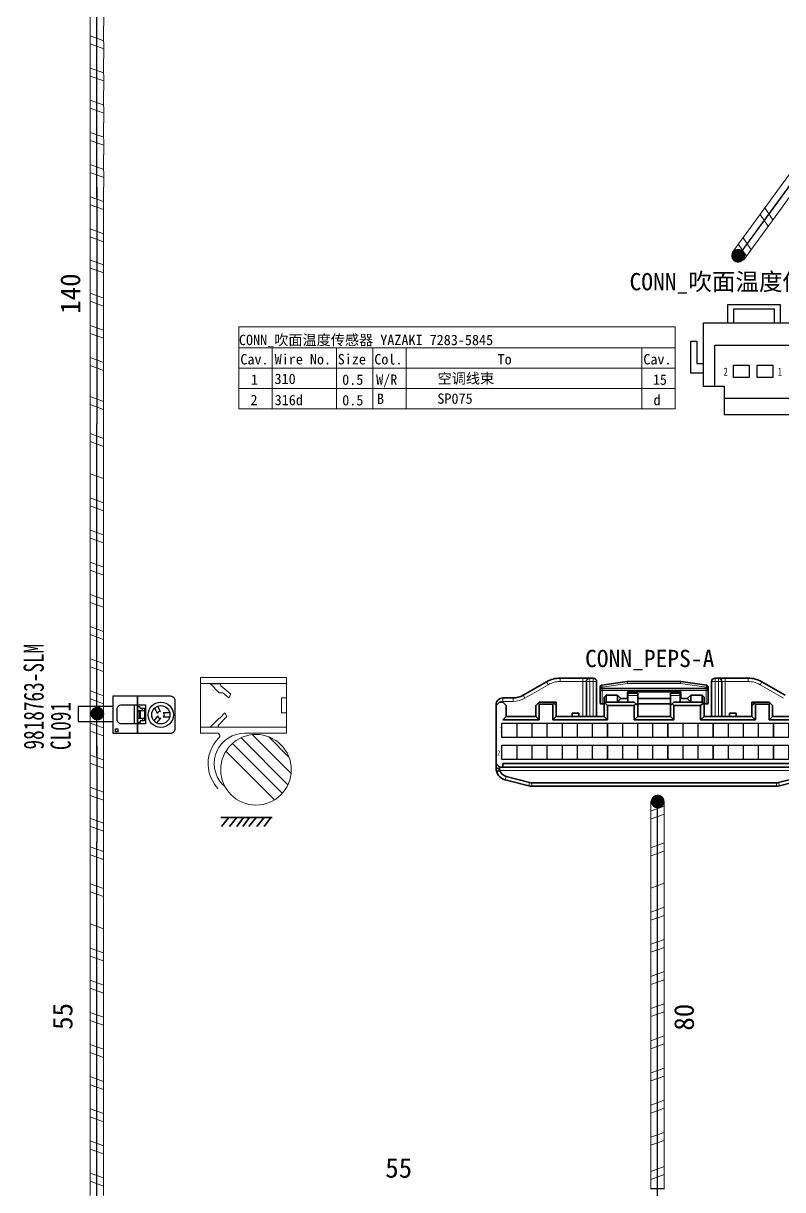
# Model space of a CAD drawing. Header units: millimetres. Extents: x 17 to 3784, y 12 to 1382.
# Drawn here: x 1156.8 to 1212.5, y 293.3 to 378.7 of the extents above; entities that cross this region are included whole.
import ezdxf

# ---------------------------------------------------------------- set-up
doc = ezdxf.new("R2010")
doc.units = ezdxf.units.MM
doc.layers.add('ENT', color=7, linetype='Continuous', lineweight=18)
doc.layers.add('粗实线层', color=7, linetype='Continuous', lineweight=35)
doc.styles.add('FangSong_GB2312_Style', font='simfang.ttf')
doc.styles.add('foton', font='', dxfattribs={"width": 0.7})
doc.styles.add('Standard_1', font='', dxfattribs={"width": 0.7})
doc.styles.add('样式 2', font='', dxfattribs={"width": 0.75})
doc.styles.get('foton').set_extended_font_data('宋体')
doc.styles.get('Standard_1').set_extended_font_data('宋体')
doc.styles.get('样式 2').set_extended_font_data('宋体')

# ---------------------------------------------------------------- blocks, each defined once
blk = doc.blocks.new('Z$W@#6C454813')
at = {"color": 255}
for p, q in [((2.65, 11.55), (2.65, 10.52)), ((3.23, 10.52), (3.23, 11.55)), ((2.47, 10.11), (1.59, 9.69)), ((1.89, 9.2), (2.75, 9.65)), ((3.07, 9.71), (3.86, 9.06)), ((4.23, 9.5), (3.43, 10.16)), ((1.9, 6.95), (1.9, 7.61)), ((1.9, 7.61), (3.87, 7.61)), ((2.25, 7.31), (1.9, 7.31)), ((3.52, 7.31), (3.87, 7.31)), ((3.87, 7.61), (3.87, 6.95)), ((1.37, 6.03), (4.35, 6.03)), ((1.9, 6.95), (1.67, 6.95)), ((1.67, 6.95), (1.67, 6.55)), ((2.25, 6.96), (3.52, 6.96)), ((2.25, 6.77), (3.52, 6.77)), ((3.87, 6.95), (4.13, 6.95)), ((4.13, 6.95), (4.13, 6.55))]:
    blk.add_line(p, q, dxfattribs=at)
for points in [[(0.7, 12.33), (5.15, 12.33, -0.414214), (5.85, 11.63), (5.85, 6.55), (0, 6.55), (0, 11.63, -0.414214)], [(1.37, 6.55), (4.35, 6.55), (4.35, 4.06, -0.414214), (3.65, 3.36), (2.07, 3.36, -0.414214), (1.37, 4.06)]]:
    blk.add_lwpolyline(points, format="xyb", close=True, dxfattribs=at)
for points in [[(1.37, 7.8), (4.35, 7.8), (4.35, 6.55), (1.37, 6.55)], [(2.25, 7.61), (3.52, 7.61), (3.52, 6.55), (2.25, 6.55)], [(0, 6.55), (5.85, 6.55), (5.85, 2.73), (0, 2.73)], [(1.65, 2.73), (1.65, -2.71), (3.97, -2.71), (3.97, 2.73)], [(5.12, 3.5), (5.57, 3.5), (5.57, 3.12), (5.12, 3.12)]]:
    blk.add_lwpolyline(points, close=True, dxfattribs=at)
for radius in [1.97, 1.42]:
    blk.add_circle((2.93, 10.16), radius, dxfattribs=at)
for centre, radius, start, end in [((2.71, 9.94), 0.29, 143.9769, 278.9054), ((2.94, 10.4), 0.31, 22.863, 157.137), ((3.18, 9.99), 0.299, 247.9797, 33.604)]:
    blk.add_arc(centre, radius, start, end, dxfattribs=at)
blk = doc.blocks.new('*U12')
blk.add_lwpolyline([(-0.573, 0.461), (0.573, 0.461), (0.573, -0.461), (-0.573, -0.461)], close=True)
blk = doc.blocks.new('*U13')
at = {"color": 0, "linetype": 'ByBlock', "lineweight": -2, "transparency": 16777216}
for p in [(0, 0), (1.72, 0)]:
    blk.add_blockref('*U12', p, dxfattribs=at)

msp = doc.modelspace()

# ---------------------------------------------------------------- hatches: boundary and pattern name
h = msp.add_hatch(color=0)
edge = h.paths.add_edge_path(flags=0)
edge.add_arc((1209.191, 361.662), 0.507, 360, 720)
h = msp.add_hatch(color=0)
edge = h.paths.add_edge_path(flags=0)
edge.add_arc((1162.27, 328.148), 0.507, 180, 540)
h = msp.add_hatch(color=0)
edge = h.paths.add_edge_path(flags=0)
edge.add_arc((1203.302, 321.711), 0.507, 0, 360, ccw=False)

# ---------------------------------------------------------------- linework, layer by layer
for p, q in [((1209.581, 361.359), (1208.793, 361.935)), ((1208.434, 356.727), (1208.434, 358.105)), ((1208.434, 358.105), (1212.259, 358.105)), ((1208.884, 356.783), (1208.884, 357.767)), ((1208.884, 357.767), (1211.837, 357.767)), ((1211.837, 357.767), (1211.837, 356.759)), ((1212.259, 358.105), (1212.259, 356.755)), ((1206.645, 352.124), (1206.645, 356.746)), ((1206.645, 356.746), (1214.044, 356.746)), ((1205.717, 353.073), (1205.717, 355.406)), ((1205.717, 355.406), (1206.167, 355.406)), ((1206.167, 355.406), (1206.167, 353.776)), ((1207.492, 352.146), (1207.492, 355.109)), ((1207.492, 355.109), (1213.286, 355.109)), ((1206.167, 353.776), (1206.645, 353.776)), ((1206.617, 353.073), (1205.717, 353.073)), ((1206.637, 352.129), (1208.18, 352.129)), ((1208.18, 352.129), (1208.18, 350.088)), ((1213.286, 351.21), (1208.171, 351.21)), ((1208.18, 350.088), (1208.18, 350.048)), ((1214.044, 350.03), (1208.171, 350.03)), ((1203.78, 321.727), (1202.804, 321.727)), ((1203.795, 293.346), (1202.806, 293.346))]:
    msp.add_line(p, q)
at = {"color": 0, "lineweight": 35, "ltscale": 0.098779}
for p, q in [((1195.159, 330.477), (1193.444, 329.488)), ((1212.633, 329.488), (1210.919, 330.477))]:
    msp.add_line(p, q, dxfattribs=at)
at = {"color": 0, "lineweight": 13, "ltscale": 0.0125}
for p, q in [((1195.159, 330.477), (1195.284, 330.26)), ((1196.161, 330.746), (1196.161, 330.495)), ((1197.828, 330.746), (1197.828, 330.495)), ((1198.079, 330.495), (1197.828, 330.495)), ((1198.079, 330.495), (1198.329, 330.495)), ((1198.329, 330.495), (1198.329, 330.746)), ((1198.58, 330.495), (1198.329, 330.495)), ((1198.58, 330.746), (1198.58, 330.495)), ((1198.58, 330.495), (1198.83, 330.495)), ((1207.247, 330.495), (1207.498, 330.495)), ((1207.498, 330.495), (1207.498, 330.746)), ((1207.748, 330.495), (1207.498, 330.495)), ((1207.748, 330.746), (1207.748, 330.495)), ((1207.748, 330.495), (1207.999, 330.495)), ((1208.249, 330.495), (1207.999, 330.495)), ((1208.249, 330.495), (1208.249, 330.746)), ((1209.917, 330.746), (1209.917, 330.495)), ((1210.919, 330.477), (1210.793, 330.26)), ((1191.967, 329.293), (1191.967, 329.042)), ((1192.718, 329.293), (1192.718, 329.042)), ((1193.444, 329.488), (1193.57, 329.271)), ((1192.203, 323.548), (1192.14, 323.306)), ((1193.922, 323.101), (1193.859, 322.859)), ((1194.086, 323.08), (1194.086, 322.83)), ((1211.992, 323.08), (1211.992, 322.83)), ((1212.156, 323.101), (1212.219, 322.859))]:
    msp.add_line(p, q, dxfattribs=at)
at = {"color": 0, "lineweight": 35, "ltscale": 0.083205}
for p, q in [((1197.828, 330.746), (1196.161, 330.746)), ((1209.917, 330.746), (1208.249, 330.746))]:
    msp.add_line(p, q, dxfattribs=at)
at = {"color": 0, "lineweight": 13, "ltscale": 0.083205}
for p, q in [((1197.828, 330.495), (1196.161, 330.495)), ((1209.917, 330.495), (1208.249, 330.495))]:
    msp.add_line(p, q, dxfattribs=at)
at = {"color": 0, "lineweight": 35, "ltscale": 0.025}
for p, q in [((1198.329, 330.746), (1197.828, 330.746)), ((1208.249, 330.746), (1207.748, 330.746)), ((1201.085, 329.744), (1201.085, 329.243)), ((1204.993, 329.243), (1204.993, 329.744)), ((1199.381, 328.842), (1199.381, 329.343)), ((1199.532, 328.992), (1199.532, 329.493)), ((1200.358, 329.493), (1200.358, 328.992)), ((1205.719, 328.992), (1205.719, 329.493)), ((1206.546, 329.493), (1206.546, 328.992)), ((1206.696, 329.343), (1206.696, 328.842)), ((1197.027, 328.191), (1197.528, 328.191)), ((1208.55, 328.191), (1209.051, 328.191))]:
    msp.add_line(p, q, dxfattribs=at)
at = {"color": 0, "lineweight": 13, "ltscale": 0.127499}
for p, q in [((1197.828, 327.94), (1197.828, 330.495)), ((1198.329, 330.495), (1198.329, 327.94)), ((1198.58, 327.94), (1198.58, 330.495)), ((1207.498, 330.495), (1207.498, 327.94)), ((1207.748, 327.94), (1207.748, 330.495)), ((1208.249, 330.495), (1208.249, 327.94))]:
    msp.add_line(p, q, dxfattribs=at)
at = {"color": 0, "lineweight": 35, "ltscale": 0.127499}
for p, q in [((1198.079, 330.495), (1198.079, 327.94)), ((1198.83, 327.94), (1198.83, 330.495)), ((1207.247, 330.495), (1207.247, 327.94)), ((1207.999, 327.94), (1207.999, 330.495))]:
    msp.add_line(p, q, dxfattribs=at)
at = {"color": 0, "lineweight": 35, "ltscale": 0.0125}
for p, q in [((1198.58, 330.746), (1198.329, 330.746)), ((1207.748, 330.746), (1207.498, 330.746)), ((1191.967, 328.992), (1191.716, 328.992)), ((1195.624, 328.992), (1195.874, 328.992)), ((1210.203, 328.992), (1210.454, 328.992)), ((1197.027, 327.94), (1197.027, 328.191)), ((1197.528, 328.191), (1197.528, 327.94)), ((1208.55, 327.94), (1208.55, 328.191)), ((1209.051, 328.191), (1209.051, 327.94)), ((1191.465, 324.483), (1191.465, 324.734)), ((1191.967, 324.233), (1191.967, 324.483)), ((1191.716, 324.233), (1191.967, 324.233))]:
    msp.add_line(p, q, dxfattribs=at)
at = {"color": 0, "lineweight": 35, "ltscale": 0.093938}
for p, q in [((1201.074, 330.494), (1199.21, 330.232)), ((1206.867, 330.232), (1205.003, 330.494))]:
    msp.add_line(p, q, dxfattribs=at)
at = {"color": 0, "lineweight": 13, "ltscale": 0.0075}
for p, q in [((1201.074, 330.494), (1201.095, 330.345)), ((1204.982, 330.495), (1204.982, 330.345)), ((1204.982, 330.345), (1205.003, 330.494)), ((1199.231, 330.083), (1199.21, 330.232)), ((1199.231, 329.844), (1199.231, 329.994)), ((1206.867, 330.232), (1206.846, 330.083)), ((1206.846, 329.994), (1206.846, 329.844))]:
    msp.add_line(p, q, dxfattribs=at)
at = {"color": 0, "lineweight": 35, "ltscale": 0.193951}
msp.add_line((1204.982, 330.495), (1201.095, 330.495), dxfattribs=at)
at = {"color": 0, "lineweight": 13, "ltscale": 0.002332}
msp.add_line((1201.095, 330.449), (1201.095, 330.495), dxfattribs=at)
at = {"color": 0, "lineweight": 13, "ltscale": 0.005168}
msp.add_line((1201.095, 330.345), (1201.095, 330.449), dxfattribs=at)
at = {"color": 0, "lineweight": 13, "ltscale": 0.098779}
for p, q in [((1195.284, 330.26), (1193.57, 329.271)), ((1212.508, 329.271), (1210.793, 330.26))]:
    msp.add_line(p, q, dxfattribs=at)
at = {"color": 0, "lineweight": 35, "ltscale": 0.011926}
for p, q in [((1199.081, 329.844), (1199.081, 330.083)), ((1206.997, 330.083), (1206.997, 329.844))]:
    msp.add_line(p, q, dxfattribs=at)
at = {"color": 0, "lineweight": 13, "ltscale": 0.007501}
for p, q in [((1199.081, 330.083), (1199.231, 330.083)), ((1199.081, 329.844), (1199.231, 329.844)), ((1206.846, 330.083), (1206.997, 330.083)), ((1206.846, 329.844), (1206.997, 329.844))]:
    msp.add_line(p, q, dxfattribs=at)
at = {"color": 0, "lineweight": 35, "ltscale": 0.047373}
for p, q in [((1199.081, 328.895), (1199.081, 329.844)), ((1206.997, 329.844), (1206.997, 328.895))]:
    msp.add_line(p, q, dxfattribs=at)
at = {"color": 0, "lineweight": 13, "ltscale": 0.093938}
for p, q in [((1201.095, 330.345), (1199.231, 330.083)), ((1206.846, 330.083), (1204.982, 330.345))]:
    msp.add_line(p, q, dxfattribs=at)
at = {"color": 0, "lineweight": 13, "ltscale": 0.004427}
for p, q in [((1199.231, 329.994), (1199.231, 330.083)), ((1206.846, 330.083), (1206.846, 329.994))]:
    msp.add_line(p, q, dxfattribs=at)
at = {"color": 0, "lineweight": 35, "ltscale": 0.379999}
msp.add_line((1206.846, 329.994), (1199.231, 329.994), dxfattribs=at)
at = {"color": 0, "lineweight": 13, "ltscale": 0.379999}
msp.add_line((1206.846, 329.844), (1199.231, 329.844), dxfattribs=at)
at = {"color": 0, "lineweight": 13, "ltscale": 0.04928}
for p, q in [((1199.231, 328.856), (1199.231, 329.844)), ((1206.846, 329.844), (1206.846, 328.856))]:
    msp.add_line(p, q, dxfattribs=at)
at = {"color": 0, "lineweight": 35, "ltscale": 0.195001}
msp.add_line((1204.993, 329.744), (1201.085, 329.744), dxfattribs=at)
at = {"color": 0, "lineweight": 13, "ltscale": 0.193951}
msp.add_line((1204.982, 330.345), (1201.095, 330.345), dxfattribs=at)
at = {"color": 0, "lineweight": 35, "ltscale": 0.035625}
for p, q in [((1201.836, 329.644), (1201.122, 329.644)), ((1204.955, 329.644), (1204.241, 329.644))]:
    msp.add_line(p, q, dxfattribs=at)
at = {"color": 0, "lineweight": 35, "ltscale": 0.009042}
for p, q in [((1201.122, 329.644), (1201.122, 329.462)), ((1201.836, 329.644), (1201.836, 329.462)), ((1204.241, 329.644), (1204.241, 329.462)), ((1204.955, 329.462), (1204.955, 329.644))]:
    msp.add_line(p, q, dxfattribs=at)
at = {"color": 0, "lineweight": 35, "ltscale": 0.017678}
for p, q in [((1191.716, 328.992), (1191.465, 328.742)), ((1192.217, 328.742), (1191.967, 328.992)), ((1192.217, 327.94), (1191.967, 327.69)), ((1194.371, 327.94), (1194.622, 327.69)), ((1195.874, 327.94), (1195.624, 327.69)), ((1199.632, 327.69), (1199.381, 327.94)), ((1201.836, 327.94), (1201.586, 327.69)), ((1204.241, 327.94), (1204.492, 327.69)), ((1206.446, 327.69), (1206.696, 327.94)), ((1210.203, 327.94), (1210.454, 327.69)), ((1211.706, 327.94), (1211.456, 327.69)), ((1191.465, 324.483), (1191.716, 324.233))]:
    msp.add_line(p, q, dxfattribs=at)
at = {"color": 0, "lineweight": 35, "ltscale": 0.0025}
msp.add_line((1191.465, 328.792), (1191.465, 328.742), dxfattribs=at)
at = {"color": 0, "lineweight": 13, "ltscale": 0.002499}
msp.add_line((1191.465, 328.792), (1191.516, 328.792), dxfattribs=at)
at = {"color": 0, "lineweight": 35, "ltscale": 0.030177}
for p, q in [((1191.465, 328.742), (1191.465, 328.137)), ((1192.217, 328.137), (1192.217, 328.742))]:
    msp.add_line(p, q, dxfattribs=at)
at = {"color": 0, "lineweight": 35, "ltscale": 0.0375}
msp.add_line((1192.718, 329.293), (1191.967, 329.293), dxfattribs=at)
at = {"color": 0, "lineweight": 13, "ltscale": 0.0375}
msp.add_line((1192.718, 329.042), (1191.967, 329.042), dxfattribs=at)
at = {"color": 0, "lineweight": 35, "ltscale": 0.012374}
for p, q in [((1194.371, 328.742), (1194.547, 328.917)), ((1211.706, 328.742), (1211.531, 328.917))]:
    msp.add_line(p, q, dxfattribs=at)
at = {"color": 0, "lineweight": 35, "ltscale": 0.039999}
for p, q in [((1194.371, 328.742), (1194.371, 327.94)), ((1195.874, 327.94), (1195.874, 328.742)), ((1201.836, 327.94), (1201.836, 328.742)), ((1204.241, 328.742), (1204.241, 327.94)), ((1210.203, 328.742), (1210.203, 327.94)), ((1211.706, 327.94), (1211.706, 328.742))]:
    msp.add_line(p, q, dxfattribs=at)
at = {"color": 0, "lineweight": 35, "ltscale": 0.005304}
for p, q in [((1194.622, 328.992), (1194.547, 328.917)), ((1194.547, 328.917), (1194.622, 328.842)), ((1199.532, 328.992), (1199.457, 328.917)), ((1206.546, 328.992), (1206.621, 328.917)), ((1211.456, 328.992), (1211.531, 328.917)), ((1211.531, 328.917), (1211.456, 328.842))]:
    msp.add_line(p, q, dxfattribs=at)
at = {"color": 0, "lineweight": 35, "ltscale": 0.05}
for p, q in [((1195.624, 328.992), (1194.622, 328.992)), ((1195.624, 328.842), (1194.622, 328.842)), ((1211.456, 328.992), (1210.454, 328.992)), ((1211.456, 328.842), (1210.454, 328.842))]:
    msp.add_line(p, q, dxfattribs=at)
at = {"color": 0, "lineweight": 35, "ltscale": 0.0575}
for p, q in [((1194.622, 328.842), (1194.622, 327.69)), ((1195.624, 327.69), (1195.624, 328.842)), ((1210.454, 328.842), (1210.454, 327.69)), ((1211.456, 327.69), (1211.456, 328.842))]:
    msp.add_line(p, q, dxfattribs=at)
at = {"color": 0, "lineweight": 35, "ltscale": 0.005303}
for p, q in [((1195.624, 328.992), (1195.699, 328.917)), ((1195.699, 328.917), (1195.624, 328.842)), ((1199.381, 328.842), (1199.457, 328.917)), ((1206.621, 328.917), (1206.696, 328.842)), ((1210.454, 328.992), (1210.379, 328.917)), ((1210.454, 328.842), (1210.379, 328.917))]:
    msp.add_line(p, q, dxfattribs=at)
at = {"color": 0, "lineweight": 35, "ltscale": 0.012375}
for p, q in [((1195.874, 328.742), (1195.699, 328.917)), ((1199.457, 328.917), (1199.632, 328.742)), ((1206.446, 328.742), (1206.621, 328.917)), ((1210.203, 328.742), (1210.379, 328.917))]:
    msp.add_line(p, q, dxfattribs=at)
at = {"color": 0, "lineweight": 35, "ltscale": 0.012499}
for p, q in [((1195.874, 328.992), (1195.874, 328.742)), ((1210.203, 328.742), (1210.203, 328.992))]:
    msp.add_line(p, q, dxfattribs=at)
at = {"color": 0, "lineweight": 35, "ltscale": 0.0075}
for p, q in [((1199.231, 328.856), (1199.381, 328.856)), ((1206.696, 328.856), (1206.846, 328.856))]:
    msp.add_line(p, q, dxfattribs=at)
at = {"color": 0, "lineweight": 35, "ltscale": 0.010606}
for p, q in [((1199.532, 329.493), (1199.381, 329.343)), ((1206.546, 329.493), (1206.696, 329.343))]:
    msp.add_line(p, q, dxfattribs=at)
at = {"color": 0, "lineweight": 35, "ltscale": 0.045}
for p, q in [((1199.381, 327.94), (1199.381, 328.842)), ((1206.696, 328.842), (1206.696, 327.94))]:
    msp.add_line(p, q, dxfattribs=at)
at = {"color": 0, "lineweight": 35, "ltscale": 0.041251}
for p, q in [((1199.532, 329.493), (1200.358, 329.493)), ((1206.546, 329.493), (1205.719, 329.493))]:
    msp.add_line(p, q, dxfattribs=at)
at = {"color": 0, "lineweight": 35, "ltscale": 0.102499}
for p, q in [((1201.586, 328.992), (1199.532, 328.992)), ((1206.546, 328.992), (1204.492, 328.992))]:
    msp.add_line(p, q, dxfattribs=at)
at = {"color": 0, "lineweight": 35, "ltscale": 0.097499}
for p, q in [((1201.586, 328.742), (1199.632, 328.742)), ((1206.446, 328.742), (1204.492, 328.742))]:
    msp.add_line(p, q, dxfattribs=at)
at = {"color": 0, "lineweight": 35, "ltscale": 0.052499}
for p, q in [((1199.632, 327.69), (1199.632, 328.742)), ((1201.586, 327.69), (1201.586, 328.742)), ((1204.492, 328.742), (1204.492, 327.69)), ((1206.446, 328.742), (1206.446, 327.69))]:
    msp.add_line(p, q, dxfattribs=at)
at = {"color": 0, "lineweight": 35, "ltscale": 0.015909}
for p, q in [((1200.358, 329.493), (1200.584, 329.268)), ((1205.719, 329.493), (1205.494, 329.268))]:
    msp.add_line(p, q, dxfattribs=at)
at = {"color": 0, "lineweight": 35, "ltscale": 0.016684}
for p, q in [((1200.584, 329.239), (1200.358, 328.992)), ((1205.719, 328.992), (1205.494, 329.239))]:
    msp.add_line(p, q, dxfattribs=at)
at = {"color": 0, "lineweight": 35, "ltscale": 0.001429}
for p, q in [((1200.584, 329.268), (1200.584, 329.239)), ((1205.494, 329.239), (1205.494, 329.268))]:
    msp.add_line(p, q, dxfattribs=at)
at = {"color": 0, "lineweight": 35, "ltscale": 0.026875}
for p, q in [((1200.584, 329.243), (1201.122, 329.243)), ((1204.955, 329.243), (1205.494, 329.243))]:
    msp.add_line(p, q, dxfattribs=at)
at = {"color": 0, "lineweight": 13, "ltscale": 0.035625}
for p, q in [((1201.836, 329.462), (1201.122, 329.462)), ((1204.955, 329.462), (1204.241, 329.462))]:
    msp.add_line(p, q, dxfattribs=at)
at = {"color": 0, "lineweight": 35, "ltscale": 0.023458}
for p, q in [((1201.122, 329.462), (1201.122, 328.992)), ((1204.955, 329.462), (1204.955, 328.992))]:
    msp.add_line(p, q, dxfattribs=at)
at = {"color": 0, "lineweight": 35, "ltscale": 0.008839}
for p, q in [((1201.586, 328.992), (1201.711, 328.867)), ((1201.711, 328.867), (1201.586, 328.742)), ((1201.836, 328.742), (1201.711, 328.867)), ((1204.241, 328.742), (1204.366, 328.867)), ((1204.366, 328.867), (1204.492, 328.992)), ((1204.492, 328.742), (1204.366, 328.867))]:
    msp.add_line(p, q, dxfattribs=at)
at = {"color": 0, "lineweight": 35, "ltscale": 0.035958}
for p, q in [((1201.836, 329.462), (1201.836, 328.742)), ((1204.241, 328.742), (1204.241, 329.462))]:
    msp.add_line(p, q, dxfattribs=at)
at = {"color": 0, "lineweight": 35, "ltscale": 0.120001}
for p, q in [((1201.836, 329.243), (1204.241, 329.243)), ((1201.836, 328.856), (1204.241, 328.856)), ((1204.241, 327.94), (1201.836, 327.94))]:
    msp.add_line(p, q, dxfattribs=at)
at = {"color": 0, "lineweight": 35, "ltscale": 0.169823}
msp.add_line((1191.465, 328.137), (1191.465, 324.734), dxfattribs=at)
at = {"color": 0, "lineweight": 35, "ltscale": 0.009822}
msp.add_line((1192.217, 327.94), (1192.217, 328.137), dxfattribs=at)
at = {"color": 0, "lineweight": 35, "ltscale": 0.1075}
for p, q in [((1194.371, 327.94), (1192.217, 327.94)), ((1213.861, 327.94), (1211.706, 327.94))]:
    msp.add_line(p, q, dxfattribs=at)
at = {"color": 0, "lineweight": 35, "ltscale": 0.175}
for p, q in [((1199.381, 327.94), (1195.874, 327.94)), ((1210.203, 327.94), (1206.696, 327.94))]:
    msp.add_line(p, q, dxfattribs=at)
at = {"color": 0, "lineweight": 35, "ltscale": 0.1325}
for p, q in [((1194.622, 327.69), (1191.967, 327.69)), ((1214.111, 327.69), (1211.456, 327.69))]:
    msp.add_line(p, q, dxfattribs=at)
at = {"color": 0, "lineweight": 35, "ltscale": 0.2}
for p, q in [((1199.632, 327.69), (1195.624, 327.69)), ((1210.454, 327.69), (1206.446, 327.69))]:
    msp.add_line(p, q, dxfattribs=at)
at = {"color": 0, "lineweight": 35, "ltscale": 0.145001}
msp.add_line((1204.492, 327.69), (1201.586, 327.69), dxfattribs=at)
at = {"color": 0, "lineweight": 35, "ltscale": 0.015204}
msp.add_line((1191.465, 324.483), (1191.465, 324.179), dxfattribs=at)
at = {"color": 0, "lineweight": 35}
for p, q in [((1191.967, 324.483), (1214.111, 324.483)), ((1191.967, 324.233), (1214.236, 324.233)), ((1194.086, 323.08), (1211.992, 323.08)), ((1194.086, 322.83), (1211.992, 322.83))]:
    msp.add_line(p, q, dxfattribs=at)
at = {"color": 0, "lineweight": 35, "ltscale": 0.013424}
msp.add_line((1191.716, 324.08), (1191.465, 324.179), dxfattribs=at)
at = {"color": 0, "lineweight": 35, "ltscale": 0.012502}
msp.add_line((1191.746, 323.982), (1191.507, 323.907), dxfattribs=at)
at = {"color": 0, "lineweight": 35, "ltscale": 0.007602}
msp.add_line((1191.716, 324.233), (1191.716, 324.08), dxfattribs=at)
at = {"color": 0, "lineweight": 13}
msp.add_line((1214.331, 323.982), (1191.746, 323.982), dxfattribs=at)
at = {"color": 0, "lineweight": 35, "ltscale": 0.088605}
for p, q in [((1192.14, 323.306), (1193.859, 322.859)), ((1192.203, 323.548), (1193.922, 323.101)), ((1212.156, 323.101), (1213.874, 323.548)), ((1212.219, 322.859), (1213.937, 323.306))]:
    msp.add_line(p, q, dxfattribs=at)
at = {"color": 7, "linetype": 'Continuous', "lineweight": 13}
for points in [[(1162.241, 390.233), (1162.241, 366.722)], [(1210.57, 363.541), (1224.451, 382.517)], [(1162.239, 366.685), (1162.239, 349.354)], [(1172.637, 356.451), (1204.579, 356.451)], [(1172.637, 356.451), (1172.637, 350.447)], [(1204.579, 356.451), (1204.579, 350.447)], [(1172.637, 354.921), (1204.579, 354.921)], [(1175.07, 354.921), (1175.07, 350.447)], [(1179.778, 354.921), (1179.778, 350.447)], [(1182.447, 354.921), (1182.447, 350.447)], [(1184.88, 354.921), (1184.88, 350.447)], [(1202.145, 354.921), (1202.145, 350.447)], [(1172.637, 353.43), (1204.579, 353.43)], [(1172.637, 351.938), (1204.579, 351.938)], [(1172.637, 350.447), (1204.579, 350.447)], [(1203.29, 319.382), (1203.29, 295.871)]]:
    msp.add_lwpolyline(points, dxfattribs=at)
at = {"color": 7, "linetype": 'Continuous', "lineweight": 25}
for points in [[(1162.241, 365.937), (1162.241, 390.233)], [(1227.133, 386.16), (1209.197, 361.663)], [(1162.239, 366.694), (1162.239, 349.354)], [(1203.29, 292.231), (1203.29, 321.708)]]:
    msp.add_lwpolyline(points, dxfattribs=at)
at = {"color": 7, "linetype": 'Continuous', "lineweight": 0}
for points in [[(1161.752, 378.461), (1161.751, 380.815)], [(1162.731, 380.815), (1162.732, 378.461)], [(1161.752, 376.107), (1161.751, 378.461)], [(1162.731, 378.461), (1162.732, 376.107)], [(1161.751, 377.755), (1162.732, 377.402)], [(1161.751, 377.166), (1162.732, 376.813)], [(1161.752, 373.752), (1161.751, 376.107)], [(1162.731, 376.107), (1162.732, 373.752)], [(1161.751, 375.4), (1162.732, 375.047)], [(1161.751, 374.812), (1162.732, 374.459)], [(1161.752, 371.398), (1161.751, 373.752)], [(1162.731, 373.752), (1162.732, 371.398)], [(1161.751, 373.046), (1162.732, 372.693)], [(1161.751, 372.457), (1162.732, 372.104)], [(1161.752, 369.044), (1161.751, 371.398)], [(1161.751, 370.692), (1162.732, 370.339)], [(1162.731, 371.398), (1162.732, 369.044)], [(1161.751, 370.103), (1162.732, 369.75)], [(1161.752, 366.689), (1161.751, 369.044)], [(1162.731, 369.044), (1162.732, 366.689)], [(1161.751, 368.337), (1162.732, 367.984)], [(1161.751, 367.749), (1162.732, 367.396)], [(1211.565, 365.73), (1212.954, 367.631)], [(1161.748, 364.333), (1161.748, 366.688)], [(1162.729, 366.688), (1162.729, 364.333)], [(1213.745, 367.053), (1212.356, 365.152)], [(1162.729, 365.628), (1161.748, 365.981)], [(1210.175, 363.83), (1211.564, 365.731)], [(1162.729, 365.04), (1161.748, 365.393)], [(1211.383, 363.822), (1210.799, 364.685)], [(1212.355, 365.152), (1210.966, 363.252)], [(1211.731, 364.297), (1211.147, 365.161)], [(1161.748, 361.979), (1161.748, 364.333)], [(1162.729, 364.333), (1162.729, 361.979)], [(1208.784, 361.93), (1210.174, 363.831)], [(1162.729, 363.274), (1161.748, 363.627)], [(1162.729, 362.685), (1161.748, 363.038)], [(1209.558, 362.968), (1210.142, 362.104)], [(1210.966, 363.252), (1209.576, 361.351)], [(1209.211, 362.493), (1209.794, 361.629)], [(1162.71, 361.007), (1161.729, 361.36)], [(1161.748, 359.625), (1161.748, 361.979)], [(1162.729, 361.979), (1162.729, 359.625)], [(1162.71, 360.418), (1161.729, 360.772)], [(1161.748, 357.27), (1161.748, 359.625)], [(1162.729, 359.625), (1162.729, 357.27)], [(1162.729, 358.565), (1161.748, 358.918)], [(1162.729, 357.977), (1161.748, 358.33)], [(1161.748, 354.916), (1161.748, 357.27)], [(1162.729, 357.27), (1162.729, 354.916)], [(1162.729, 356.211), (1161.748, 356.564)], [(1162.729, 355.622), (1161.748, 355.975)], [(1161.748, 351.554), (1161.748, 354.916)], [(1162.729, 354.916), (1162.729, 351.473)], [(1162.729, 353.856), (1161.748, 354.21)], [(1162.729, 353.268), (1161.748, 353.621)], [(1162.717, 351.002), (1161.736, 351.356)], [(1161.748, 349.354), (1161.748, 351.708)], [(1162.729, 351.708), (1162.729, 349.354)], [(1162.717, 350.414), (1161.736, 350.767)], [(1161.75, 346.999), (1161.748, 349.354)], [(1162.728, 349.354), (1162.729, 346.999)], [(1161.748, 348.647), (1162.729, 348.296)], [(1161.748, 348.059), (1162.729, 347.706)], [(1161.75, 344.645), (1161.748, 346.999)], [(1162.728, 346.999), (1162.729, 344.645)], [(1161.748, 345.704), (1162.729, 345.351)], [(1161.75, 342.291), (1161.748, 344.645)], [(1162.728, 344.645), (1162.729, 342.291)], [(1161.748, 343.939), (1162.729, 343.586)], [(1161.748, 343.35), (1162.729, 342.997)], [(1202.799, 321.736), (1202.799, 319.382)], [(1202.812, 321.03), (1203.793, 321.383)], [(1203.78, 319.382), (1203.78, 321.736)], [(1202.812, 320.442), (1203.793, 320.795)], [(1202.801, 319.382), (1202.799, 317.027)], [(1203.779, 317.027), (1203.78, 319.382)], [(1203.78, 318.675), (1202.799, 318.323)], [(1203.78, 318.087), (1202.799, 317.734)], [(1202.801, 317.027), (1202.799, 314.673)], [(1203.779, 314.673), (1203.78, 317.027)], [(1203.78, 315.732), (1202.799, 315.379)], [(1202.801, 314.673), (1202.799, 312.319)], [(1203.779, 312.319), (1203.78, 314.673)], [(1203.78, 313.967), (1202.799, 313.613)], [(1203.78, 313.378), (1202.799, 313.025)], [(1202.801, 312.319), (1202.799, 309.964)], [(1203.779, 309.964), (1203.78, 312.319)], [(1203.78, 311.612), (1202.799, 311.259)], [(1203.78, 311.024), (1202.799, 310.671)], [(1202.801, 309.964), (1202.799, 307.61)], [(1203.779, 307.61), (1203.78, 309.964)], [(1203.78, 309.258), (1202.799, 308.905)], [(1203.78, 308.669), (1202.799, 308.316)], [(1202.801, 307.61), (1202.799, 305.256)], [(1203.779, 305.256), (1203.78, 307.61)], [(1203.78, 306.904), (1202.799, 306.55)], [(1203.78, 306.315), (1202.799, 305.962)], [(1202.801, 305.256), (1202.799, 302.901)], [(1203.779, 302.901), (1203.78, 305.256)], [(1203.78, 304.549), (1202.799, 304.196)], [(1203.78, 303.961), (1202.799, 303.607)], [(1202.801, 302.901), (1202.799, 300.547)], [(1203.779, 300.547), (1203.78, 302.901)], [(1203.78, 302.195), (1202.799, 301.842)], [(1203.78, 301.606), (1202.799, 301.253)], [(1202.801, 300.547), (1202.799, 298.192)], [(1203.779, 298.192), (1203.78, 300.547)], [(1203.78, 299.841), (1202.799, 299.487)], [(1203.78, 299.252), (1202.799, 298.899)], [(1202.801, 298.192), (1202.799, 295.838)], [(1203.779, 295.838), (1203.78, 298.192)], [(1203.78, 297.486), (1202.799, 297.133)], [(1203.78, 296.898), (1202.799, 296.544)], [(1202.8, 295.977), (1202.8, 293.337)], [(1203.781, 293.337), (1203.781, 296.235)], [(1202.8, 294.632), (1203.781, 294.985)], [(1202.8, 294.044), (1203.781, 294.397)]]:
    msp.add_lwpolyline(points, dxfattribs=at)
at = {"color": 0, "linetype": 'Continuous', "lineweight": 13}
for points in [[(1162.239, 349.354), (1162.239, 325.843)], [(1176.127, 330.342), (1169.824, 330.342), (1169.824, 330.788), (1176.127, 330.788), (1176.127, 328.192), (1176.127, 329.304), (1175.757, 329.304), (1176.127, 329.304)], [(1176.127, 327.153), (1169.824, 327.153), (1169.824, 330.342)], [(1171.336, 330.331), (1170.534, 330.331), (1170.556, 330.315), (1171.196, 329.675), (1171.459, 329.675), (1171.9, 329.304), (1172.051, 329.565), (1171.32, 330.178)], [(1171.32, 330.178), (1171.289, 330.224), (1171.291, 330.277), (1171.321, 330.322), (1171.336, 330.331)], [(1176.127, 326.708), (1176.127, 328.192), (1175.757, 328.192), (1175.757, 329.304), (1175.757, 328.192), (1176.127, 328.192)], [(1171.143, 327.312), (1171.758, 327.926), (1171.603, 328.192), (1171.233, 327.821), (1171.196, 327.821), (1170.556, 327.181), (1170.534, 327.164), (1171.166, 327.164)], [(1169.824, 326.708), (1169.824, 327.153)], [(1169.824, 326.709), (1171.052, 326.709)], [(1171.182, 326.39), (1170.973, 326.161), (1170.794, 325.908), (1170.644, 325.636), (1170.527, 325.349), (1170.442, 325.05), (1170.393, 324.744), (1170.381, 324.433), (1170.405, 324.123), (1170.467, 323.819), (1170.562, 323.523), (1170.69, 323.24), (1170.849, 322.974), (1170.967, 322.816), (1171.096, 322.666)], [(1171.569, 322.824), (1171.362, 323.035), (1171.185, 323.272), (1171.042, 323.528), (1170.933, 323.802), (1170.853, 324.14), (1170.826, 324.486), (1170.853, 324.832), (1170.919, 325.122), (1171.023, 325.401), (1171.163, 325.663), (1171.338, 325.904), (1171.57, 326.145), (1171.836, 326.349), (1172.129, 326.509), (1172.445, 326.623), (1172.742, 326.687), (1173.048, 326.709)], [(1171.182, 326.39), (1171.227, 326.465), (1171.237, 326.53), (1171.223, 326.594), (1171.17, 326.665), (1171.091, 326.704), (1171.052, 326.709)], [(1176.227, 322.942), (1172.79, 326.379)], [(1173.048, 326.709), (1176.127, 326.709)], [(1176.456, 323.761), (1173.611, 326.607)], [(1176.296, 324.97), (1174.818, 326.448)], [(1162.239, 325.808), (1162.239, 318.715)], [(1175.238, 321.834), (1171.682, 325.39)], [(1175.809, 322.311), (1172.159, 325.961)], [(1162.236, 316.402), (1162.236, 292.891)]]:
    msp.add_lwpolyline(points, dxfattribs=at)
at = {"color": 0, "linetype": 'Continuous', "lineweight": 25}
for points in [[(1162.239, 325.058), (1162.239, 349.354)], [(1162.239, 325.817), (1162.239, 318.715)], [(1162.236, 292.106), (1162.236, 318.729)]]:
    msp.add_lwpolyline(points, dxfattribs=at)
at = {"color": 0, "linetype": 'Continuous', "lineweight": 0}
for points in [[(1161.75, 339.936), (1161.748, 342.291)], [(1161.748, 341.584), (1162.729, 341.231)], [(1162.728, 342.291), (1162.729, 339.936)], [(1161.748, 340.996), (1162.729, 340.643)], [(1161.75, 337.582), (1161.748, 339.936)], [(1162.728, 339.936), (1162.729, 337.582)], [(1161.748, 339.23), (1162.729, 338.877)], [(1161.748, 338.641), (1162.729, 338.288)], [(1161.75, 335.228), (1161.748, 337.582)], [(1162.728, 337.582), (1162.729, 335.228)], [(1161.748, 336.876), (1162.729, 336.523)], [(1161.748, 336.287), (1162.729, 335.934)], [(1161.75, 332.873), (1161.748, 335.228)], [(1162.728, 335.228), (1162.729, 332.873)], [(1161.748, 334.521), (1162.729, 334.168)], [(1161.748, 333.933), (1162.729, 333.58)], [(1161.75, 330.519), (1161.748, 332.873)], [(1161.748, 332.167), (1162.729, 331.814)], [(1162.728, 332.873), (1162.729, 330.519)], [(1161.748, 331.578), (1162.729, 331.225)], [(1161.75, 328.165), (1161.748, 330.519)], [(1162.728, 330.519), (1162.729, 328.165)], [(1161.748, 329.813), (1162.729, 329.459)], [(1161.748, 329.224), (1162.729, 328.871)], [(1161.75, 325.81), (1161.748, 328.165)], [(1162.728, 328.165), (1162.729, 325.81)], [(1161.748, 327.458), (1162.729, 327.105)], [(1161.748, 326.87), (1162.729, 326.517)], [(1161.748, 323.457), (1161.748, 325.811)], [(1162.729, 325.811), (1162.729, 323.457)], [(1162.729, 324.752), (1161.748, 325.105)], [(1162.729, 324.163), (1161.748, 324.516)], [(1161.748, 321.102), (1161.748, 323.457)], [(1162.729, 322.397), (1161.748, 322.75)], [(1162.729, 323.457), (1162.729, 321.102)], [(1162.729, 321.809), (1161.748, 322.162)], [(1161.748, 318.748), (1161.748, 321.102)], [(1162.729, 321.102), (1162.729, 318.748)], [(1162.71, 320.13), (1161.729, 320.484)], [(1162.71, 319.542), (1161.729, 319.895)], [(1161.746, 316.402), (1161.746, 318.756)], [(1162.726, 318.756), (1162.726, 316.402)], [(1162.714, 318.051), (1161.733, 318.404)], [(1162.714, 317.462), (1161.733, 317.815)], [(1161.747, 314.048), (1161.746, 316.402)], [(1162.725, 316.402), (1162.726, 314.048)], [(1161.746, 315.696), (1162.726, 315.344)], [(1161.746, 315.107), (1162.726, 314.754)], [(1161.747, 311.693), (1161.746, 314.048)], [(1162.725, 314.048), (1162.726, 311.693)], [(1161.746, 312.753), (1162.726, 312.4)], [(1161.747, 309.339), (1161.746, 311.693)], [(1162.725, 311.693), (1162.726, 309.339)], [(1161.746, 310.987), (1162.726, 310.634)], [(1161.746, 310.398), (1162.726, 310.045)], [(1161.747, 306.985), (1161.746, 309.339)], [(1162.725, 309.339), (1162.726, 306.985)], [(1161.746, 308.633), (1162.726, 308.279)], [(1161.746, 308.044), (1162.726, 307.691)], [(1161.747, 304.63), (1161.746, 306.985)], [(1162.725, 306.985), (1162.726, 304.63)], [(1161.746, 306.278), (1162.726, 305.925)], [(1161.746, 305.69), (1162.726, 305.337)], [(1161.747, 302.276), (1161.746, 304.63)], [(1162.725, 304.63), (1162.726, 302.276)], [(1161.746, 303.924), (1162.726, 303.571)], [(1161.746, 303.335), (1162.726, 302.982)], [(1161.747, 299.921), (1161.746, 302.276)], [(1162.725, 302.276), (1162.726, 299.921)], [(1161.746, 301.57), (1162.726, 301.216)], [(1161.746, 300.981), (1162.726, 300.628)], [(1161.747, 297.567), (1161.746, 299.921)], [(1162.725, 299.921), (1162.726, 297.567)], [(1161.746, 299.215), (1162.726, 298.862)], [(1161.746, 298.627), (1162.726, 298.273)], [(1161.747, 295.213), (1161.746, 297.567)], [(1162.725, 297.567), (1162.726, 295.213)], [(1161.746, 296.861), (1162.726, 296.508)], [(1161.746, 296.272), (1162.726, 295.919)], [(1161.747, 292.858), (1161.746, 295.213)], [(1162.725, 295.213), (1162.726, 292.858)], [(1161.746, 294.506), (1162.726, 294.153)], [(1161.746, 293.918), (1162.726, 293.565)]]:
    msp.add_lwpolyline(points, dxfattribs=at)
at = {"color": 0}
for points in [[(1191.897, 327.45), (1192.984, 327.45), (1192.984, 326.396), (1191.897, 326.396)], [(1193.002, 327.45), (1194.089, 327.45), (1194.089, 326.396), (1193.002, 326.396)], [(1194.107, 327.45), (1195.194, 327.45), (1195.194, 326.396), (1194.107, 326.396)], [(1195.213, 327.45), (1196.3, 327.45), (1196.3, 326.396), (1195.213, 326.396)], [(1196.318, 327.45), (1197.405, 327.45), (1197.405, 326.396), (1196.318, 326.396)], [(1197.423, 327.45), (1198.51, 327.45), (1198.51, 326.396), (1197.423, 326.396)], [(1198.529, 327.45), (1199.615, 327.45), (1199.615, 326.396), (1198.529, 326.396)], [(1199.634, 327.45), (1200.721, 327.45), (1200.721, 326.396), (1199.634, 326.396)], [(1200.739, 327.45), (1201.826, 327.45), (1201.826, 326.396), (1200.739, 326.396)], [(1201.845, 327.45), (1202.931, 327.45), (1202.931, 326.396), (1201.845, 326.396)], [(1202.95, 327.45), (1204.037, 327.45), (1204.037, 326.396), (1202.95, 326.396)], [(1204.055, 327.45), (1205.142, 327.45), (1205.142, 326.396), (1204.055, 326.396)], [(1205.16, 327.45), (1206.247, 327.45), (1206.247, 326.396), (1205.16, 326.396)], [(1206.266, 327.45), (1207.353, 327.45), (1207.353, 326.396), (1206.266, 326.396)], [(1207.371, 327.45), (1208.458, 327.45), (1208.458, 326.396), (1207.371, 326.396)], [(1208.476, 327.45), (1209.563, 327.45), (1209.563, 326.396), (1208.476, 326.396)], [(1209.582, 327.45), (1210.668, 327.45), (1210.668, 326.396), (1209.582, 326.396)], [(1210.687, 327.45), (1211.774, 327.45), (1211.774, 326.396), (1210.687, 326.396)], [(1211.792, 327.45), (1212.879, 327.45), (1212.879, 326.396), (1211.792, 326.396)], [(1191.897, 325.841), (1192.984, 325.841), (1192.984, 324.787), (1191.897, 324.787)], [(1193.002, 325.841), (1194.089, 325.841), (1194.089, 324.787), (1193.002, 324.787)], [(1194.107, 325.841), (1195.194, 325.841), (1195.194, 324.787), (1194.107, 324.787)], [(1195.213, 325.841), (1196.3, 325.841), (1196.3, 324.787), (1195.213, 324.787)], [(1196.318, 325.841), (1197.405, 325.841), (1197.405, 324.787), (1196.318, 324.787)], [(1197.423, 325.841), (1198.51, 325.841), (1198.51, 324.787), (1197.423, 324.787)], [(1198.529, 325.841), (1199.615, 325.841), (1199.615, 324.787), (1198.529, 324.787)], [(1199.634, 325.841), (1200.721, 325.841), (1200.721, 324.787), (1199.634, 324.787)], [(1200.739, 325.841), (1201.826, 325.841), (1201.826, 324.787), (1200.739, 324.787)], [(1201.845, 325.841), (1202.931, 325.841), (1202.931, 324.787), (1201.845, 324.787)], [(1202.95, 325.841), (1204.037, 325.841), (1204.037, 324.787), (1202.95, 324.787)], [(1204.055, 325.841), (1205.142, 325.841), (1205.142, 324.787), (1204.055, 324.787)], [(1205.16, 325.841), (1206.247, 325.841), (1206.247, 324.787), (1205.16, 324.787)], [(1206.266, 325.841), (1207.353, 325.841), (1207.353, 324.787), (1206.266, 324.787)], [(1207.371, 325.841), (1208.458, 325.841), (1208.458, 324.787), (1207.371, 324.787)], [(1208.476, 325.841), (1209.563, 325.841), (1209.563, 324.787), (1208.476, 324.787)], [(1209.582, 325.841), (1210.668, 325.841), (1210.668, 324.787), (1209.582, 324.787)], [(1210.687, 325.841), (1211.774, 325.841), (1211.774, 324.787), (1210.687, 324.787)], [(1211.792, 325.841), (1212.879, 325.841), (1212.879, 324.787), (1211.792, 324.787)]]:
    msp.add_lwpolyline(points, close=True, dxfattribs=at)
at = {"color": 0, "linetype": 'Continuous', "lineweight": 13}
msp.add_circle((1173.885, 324.037), 2.585, dxfattribs=at)
at = {"color": 0, "lineweight": 35}
for centre, radius, start, end in [((1196.161, 328.742), 2.004, 90, 120), ((1198.329, 330.495), 0.251, 90, 180.00001), ((1198.58, 330.495), 0.251, 0, 90), ((1201.095, 330.345), 0.15, 90, 98), ((1204.982, 330.345), 0.15, 82, 90), ((1207.498, 330.495), 0.251, 90, 180.00001), ((1207.748, 330.495), 0.251, 0, 90), ((1209.917, 328.742), 2.004, 60, 90), ((1199.231, 330.083), 0.15, 98, 180.00001), ((1199.231, 329.844), 0.15, 90, 180.00001), ((1206.846, 329.844), 0.15, 0, 90), ((1206.846, 330.083), 0.15, 0, 82), ((1191.967, 328.792), 0.501, 90, 180.00001), ((1192.718, 330.746), 1.453, 270, 300), ((1192.367, 324.179), 0.902, 180.00001, 255.42578), ((1191.899, 324.084), 0.183, 181.02928, 213.56917), ((1192.367, 324.179), 0.651, 197.54287, 255.42578), ((1194.086, 323.732), 0.902, 255.42578, 270), ((1194.086, 323.732), 0.651, 255.42578, 270), ((1211.992, 323.732), 0.651, 270, 284.57421), ((1211.992, 323.732), 0.902, 270, 284.57421)]:
    msp.add_arc(centre, radius, start, end, dxfattribs=at)
at = {"color": 0, "lineweight": 13}
for centre, radius, start, end in [((1196.161, 328.742), 1.754, 90, 120), ((1209.917, 328.742), 1.754, 60, 90), ((1191.967, 328.792), 0.251, 90, 126.8699), ((1192.718, 330.746), 1.703, 270, 300)]:
    msp.add_arc(centre, radius, start, end, dxfattribs=at)
at = {"color": 0, "linetype": 'Continuous', "lineweight": 13}
msp.add_arc((1171.208, 327.246), 0.092, 135, 243, dxfattribs=at)
at = {"color": 0, "lineweight": 35}
for centre, major_axis, start_param, end_param in [((1199.231, 328.895), (0.15, 0), 3.141593, 4.712389), ((1206.846, 328.895), (-0.15, 0), 1.570796, 3.141593)]:
    msp.add_ellipse(centre, major_axis=major_axis, ratio=0.254237, start_param=start_param, end_param=end_param, dxfattribs=at)
at = {"layer": '粗实线层', "color": 0}
for p, q in [((1171.322, 320.539), (1175.064, 320.539)), ((1171.905, 320.539), (1171.371, 319.883)), ((1172.481, 320.539), (1171.944, 319.883)), ((1172.97, 320.539), (1172.481, 319.883)), ((1173.399, 320.539), (1172.922, 319.883)), ((1173.904, 320.54), (1173.37, 319.885)), ((1174.479, 320.54), (1173.943, 319.885)), ((1174.968, 320.54), (1174.479, 319.885))]:
    msp.add_line(p, q, dxfattribs=at)

# ---------------------------------------------------------------- block references
msp.add_blockref('*U13', (1209.432, 353.202))
at = {"color": 0, "xscale": 0.4708704, "yscale": 0.4708704, "zscale": 0.4708704, "rotation": 270}
msp.add_blockref('Z$W@#6C454813', (1162.132, 329.44), dxfattribs=at)

# ---------------------------------------------------------------- texts
at = {"color": 0, "linetype": 'Continuous', "style": 'FangSong_GB2312_Style'}
for s, p in [('CONN_吹面温度传感器', (1201.239, 359.134)), ('CONN_PEPS-A', (1197.982, 331.55))]:
    msp.add_text(s, height=1.26546, dxfattribs=at).set_placement(p)
at = {"color": 7, "linetype": 'Continuous', "style": 'FangSong_GB2312_Style'}
for s, p in [('140', (1161.014, 357.418)), ('80', (1205.95, 304.936))]:
    msp.add_text(s, height=1.4467, rotation=90, dxfattribs=at).set_placement(p)
for s, height, p in [('CONN_吹面温度传感器 YAZAKI 7283-5845', 0.75928, (1172.637, 355.121)), ('Cav.', 0.7593, (1172.74, 353.708)), ('Wire No.', 0.7593, (1175.254, 353.708)), ('Size', 0.7593, (1179.869, 353.708)), ('Col.', 0.7593, (1182.55, 353.708)), ('To', 0.7593, (1191.578, 353.708)), ('Cav.', 0.7593, (1202.249, 353.708)), ('1', 0.759, (1173.51, 352.216)), ('310', 0.7593, (1175.243, 352.274)), ('0.5', 0.7593, (1180.196, 352.216)), ('W/R', 0.7593, (1182.681, 352.216)), ('空调线束', 0.7593, (1187.185, 352.303)), ('15', 0.7593, (1202.944, 352.216)), ('2', 0.759, (1173.482, 350.725)), ('316d', 0.7593, (1175.254, 350.725)), ('0.5', 0.7593, (1180.2, 350.71)), ('B', 0.759, (1182.751, 350.816)), ('SP075', 0.7593, (1187.167, 350.827)), ('d', 0.759, (1202.99, 350.725)), ('55', 1.4467, (1183.353, 294.172))]:
    msp.add_text(s, height=height, dxfattribs=at).set_placement(p)
at = {"color": 0, "linetype": 'Continuous', "style": 'FangSong_GB2312_Style'}
msp.add_text('55', height=1.4467, rotation=90, dxfattribs=at).set_placement((1160.447, 304.994))
at = {"color": 0, "attachment_point": 1}
for s, insert, char_height, width, style in [('2', (1208.134, 353.47), 0.589, 3.43883, '样式 2'), ('1', (1212.096, 353.47), 0.589, 3.43883, '样式 2'), ('1', (1191.737, 327.192), 0.377, 0.69697, 'Standard_1'), ('21', (1191.548, 325.466), 0.3767, 0.69697, 'Standard_1')]:
    msp.add_mtext(s, dxfattribs=dict(at, insert=insert, char_height=char_height, width=width, style=style))
at = {"layer": 'ENT', "color": 0, "char_height": 1.47221, "width": 159.91709, "attachment_point": 1, "rotation": 90, "style": 'foton'}
for s, insert in [('{\\T1.004;9818763-SLM}', (1156.872, 325.517)), ('{\\T1.004;CL091}', (1158.844, 325.481))]:
    msp.add_mtext(s, dxfattribs=dict(at, insert=insert))

doc.saveas('drawing.dxf')
